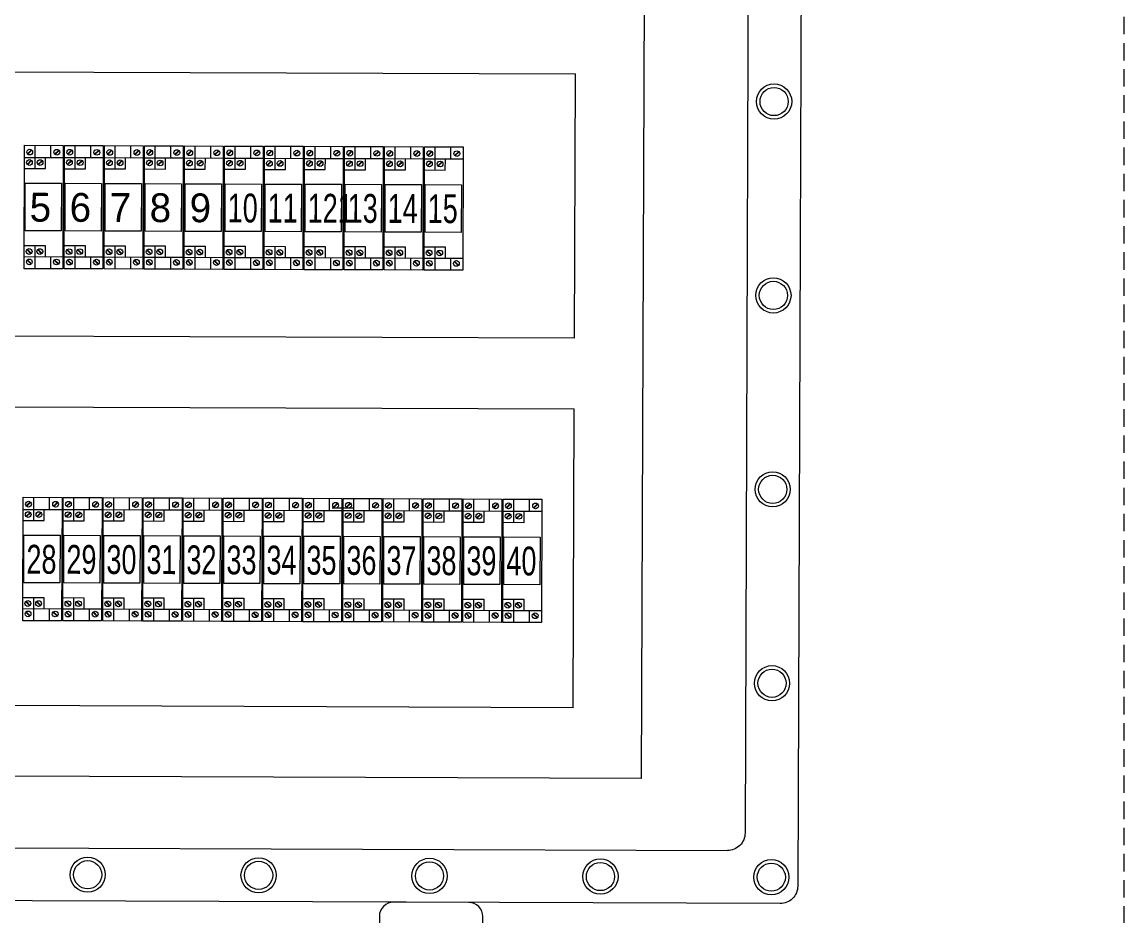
# Model space of a CAD drawing. Header units: millimetres. Extents: x 32721 to 103787, y 57624 to 127312.
# Drawn here: x 43329.8 to 43645.9, y 65128 to 65384.3 of the extents above; entities that cross this region are included whole.
import ezdxf

# ---------------------------------------------------------------- set-up
doc = ezdxf.new("R2010")
doc.units = ezdxf.units.MM
doc.header["$LTSCALE"] = 10
doc.linetypes.add('DASHED', pattern=[0.75, 0.5, -0.25])
doc.layers.add('1轮廓实线层', color=7, linetype='Continuous', lineweight=18)
doc.layers.add('6文字层', color=3, linetype='Continuous', lineweight=18)
doc.styles.add('样式 1', font='SIMYOU.TTF', dxfattribs={"width": 0.75})

msp = doc.modelspace()

# ---------------------------------------------------------------- linework, layer by layer
at = {"layer": '1轮廓实线层'}
for p, q in [((43507.52, 65167.47), (43508.72, 65500.29)), ((42910.13, 65371.55), (43488.54, 65369.46)), ((43488.27, 65293.65), (43488.54, 65369.46)), ((43488.27, 65293.65), (42909.86, 65295.74)), ((42909.78, 65275.52), (43488.19, 65273.44)), ((43487.88, 65187.75), (43488.19, 65273.44)), ((43487.88, 65187.75), (42909.48, 65189.84)), ((43507.52, 65167.47), (42889.69, 65169.7)), ((42864.96, 65149.2), (43532.1, 65146.79))]:
    msp.add_line(p, q, dxfattribs=at)
at = {"layer": '1轮廓实线层', "lineweight": 13}
for p, q in [((43330.37, 65313.62), (43330.5, 65349)), ((43330.5, 65349), (43341.61, 65348.96)), ((43331.36, 65346.51), (43332.53, 65347.67)), ((43331.46, 65346.41), (43332.63, 65347.57)), ((43333.53, 65346.11), (43333.54, 65348.99)), ((43338.04, 65345.51), (43338.05, 65348.97)), ((43339.14, 65346.48), (43340.3, 65347.64)), ((43339.24, 65346.38), (43340.4, 65347.54)), ((43341.61, 65348.96), (43341.49, 65313.58)), ((43341.84, 65313.58), (43341.97, 65348.95)), ((43341.97, 65348.95), (43353.09, 65348.91)), ((43342.84, 65346.47), (43344, 65347.63)), ((43342.94, 65346.37), (43344.1, 65347.53)), ((43345.01, 65346.07), (43345.02, 65348.94)), ((43349.51, 65345.47), (43349.52, 65348.93)), ((43350.61, 65346.44), (43351.77, 65347.6)), ((43350.71, 65346.34), (43351.88, 65347.5)), ((43353.09, 65348.91), (43352.96, 65313.54)), ((43353.31, 65313.53), (43353.44, 65348.91)), ((43353.44, 65348.91), (43364.56, 65348.87)), ((43354.31, 65346.43), (43355.47, 65347.59)), ((43354.41, 65346.33), (43355.58, 65347.49)), ((43356.48, 65346.03), (43356.49, 65348.9)), ((43360.98, 65345.43), (43361, 65348.89)), ((43362.08, 65346.4), (43363.25, 65347.56)), ((43362.18, 65346.3), (43363.35, 65347.46)), ((43364.56, 65348.87), (43364.43, 65313.49)), ((43364.79, 65313.49), (43364.91, 65348.87)), ((43364.91, 65348.87), (43376.03, 65348.83)), ((43365.78, 65346.39), (43366.95, 65347.55)), ((43365.88, 65346.29), (43367.05, 65347.44)), ((43367.95, 65345.99), (43367.96, 65348.86)), ((43372.46, 65345.39), (43372.47, 65348.84)), ((43373.55, 65346.36), (43374.72, 65347.52)), ((43373.66, 65346.26), (43374.82, 65347.42)), ((43376.03, 65348.83), (43375.91, 65313.45)), ((43376.26, 65313.45), (43376.39, 65348.83)), ((43376.39, 65348.83), (43387.51, 65348.79)), ((43377.25, 65346.35), (43378.42, 65347.5)), ((43377.36, 65346.24), (43378.52, 65347.4)), ((43379.43, 65345.95), (43379.44, 65348.82)), ((43383.93, 65345.35), (43383.94, 65348.8)), ((43385.03, 65346.32), (43386.19, 65347.48)), ((43385.13, 65346.22), (43386.3, 65347.37)), ((43387.51, 65348.79), (43387.38, 65313.41)), ((43387.73, 65313.41), (43387.86, 65348.79)), ((43387.86, 65348.79), (43398.98, 65348.75)), ((43388.73, 65346.31), (43389.89, 65347.46)), ((43388.83, 65346.2), (43389.99, 65347.36)), ((43390.9, 65345.9), (43390.91, 65348.78)), ((43395.4, 65345.31), (43395.41, 65348.76)), ((43396.5, 65346.28), (43397.67, 65347.44)), ((43396.6, 65346.18), (43397.77, 65347.33)), ((43398.98, 65348.75), (43398.85, 65313.37)), ((43399.21, 65313.37), (43399.33, 65348.75)), ((43399.33, 65348.75), (43410.45, 65348.71)), ((43400.2, 65346.26), (43401.37, 65347.42)), ((43400.3, 65346.16), (43401.47, 65347.32)), ((43402.37, 65345.86), (43402.38, 65348.74)), ((43406.88, 65345.27), (43406.89, 65348.72)), ((43407.97, 65346.24), (43409.14, 65347.39)), ((43408.08, 65346.13), (43409.24, 65347.29)), ((43410.45, 65348.71), (43410.32, 65313.33)), ((43410.68, 65313.33), (43410.81, 65348.71)), ((43410.81, 65348.71), (43421.93, 65348.67)), ((43411.67, 65346.22), (43412.84, 65347.38)), ((43411.78, 65346.12), (43412.94, 65347.28)), ((43413.85, 65345.82), (43413.86, 65348.7)), ((43418.35, 65345.22), (43418.36, 65348.68)), ((43419.45, 65346.19), (43420.61, 65347.35)), ((43419.55, 65346.09), (43420.71, 65347.25)), ((43421.93, 65348.67), (43421.8, 65313.29)), ((43422.15, 65313.29), (43422.28, 65348.66)), ((43422.28, 65348.66), (43433.4, 65348.62)), ((43423.15, 65346.18), (43424.31, 65347.34)), ((43423.25, 65346.08), (43424.41, 65347.24)), ((43425.32, 65345.78), (43425.33, 65348.65)), ((43429.82, 65345.18), (43429.83, 65348.64)), ((43430.92, 65346.15), (43432.09, 65347.31)), ((43431.02, 65346.05), (43432.19, 65347.21)), ((43433.4, 65348.62), (43433.27, 65313.25)), ((43433.62, 65313.24), (43433.75, 65348.62)), ((43433.75, 65348.62), (43444.87, 65348.58)), ((43434.62, 65346.14), (43435.79, 65347.3)), ((43434.72, 65346.04), (43435.89, 65347.2)), ((43436.79, 65345.74), (43436.8, 65348.61)), ((43441.29, 65345.14), (43441.31, 65348.6)), ((43442.39, 65346.11), (43443.56, 65347.27)), ((43442.49, 65346.01), (43443.66, 65347.17)), ((43444.87, 65348.58), (43444.74, 65313.2)), ((43445.1, 65313.2), (43445.23, 65348.58)), ((43445.23, 65348.58), (43456.34, 65348.54)), ((43446.09, 65346.1), (43447.26, 65347.26)), ((43446.19, 65346), (43447.36, 65347.15)), ((43448.26, 65345.7), (43448.28, 65348.57)), ((43452.77, 65345.1), (43452.78, 65348.55)), ((43453.87, 65346.07), (43455.03, 65347.23)), ((43453.97, 65345.97), (43455.13, 65347.13)), ((43456.34, 65348.54), (43456.22, 65313.16)), ((43330.48, 65345.54), (43341.6, 65345.5)), ((43331.28, 65343.53), (43332.44, 65344.69)), ((43331.38, 65343.43), (43332.54, 65344.59)), ((43333.52, 65342.32), (43333.53, 65346.11)), ((43334.34, 65343.52), (43335.51, 65344.68)), ((43334.44, 65343.42), (43335.61, 65344.57)), ((43336.47, 65342.31), (43336.48, 65345.52)), ((43341.96, 65345.5), (43353.07, 65345.46)), ((43342.75, 65343.49), (43343.92, 65344.65)), ((43342.85, 65343.39), (43344.02, 65344.54)), ((43344.99, 65342.28), (43345.01, 65346.07)), ((43345.81, 65343.48), (43346.98, 65344.64)), ((43345.92, 65343.38), (43347.08, 65344.53)), ((43347.95, 65342.27), (43347.96, 65345.48)), ((43353.43, 65345.46), (43364.55, 65345.42)), ((43354.22, 65343.45), (43355.39, 65344.61)), ((43354.32, 65343.35), (43355.49, 65344.5)), ((43356.47, 65342.24), (43356.48, 65346.03)), ((43357.29, 65343.44), (43358.45, 65344.59)), ((43357.39, 65343.33), (43358.55, 65344.49)), ((43359.42, 65342.23), (43359.43, 65345.44)), ((43364.9, 65345.42), (43376.02, 65345.38)), ((43365.7, 65343.41), (43366.86, 65344.56)), ((43365.8, 65343.3), (43366.96, 65344.46)), ((43367.94, 65342.2), (43367.95, 65345.99)), ((43368.76, 65343.4), (43369.93, 65344.55)), ((43368.86, 65343.29), (43370.03, 65344.45)), ((43370.89, 65342.19), (43370.9, 65345.4)), ((43376.38, 65345.38), (43387.49, 65345.34)), ((43377.17, 65343.36), (43378.33, 65344.52)), ((43377.27, 65343.26), (43378.44, 65344.42)), ((43379.41, 65342.16), (43379.43, 65345.95)), ((43380.23, 65343.35), (43381.4, 65344.51)), ((43380.33, 65343.25), (43381.5, 65344.41)), ((43382.36, 65342.15), (43382.38, 65345.35)), ((43387.85, 65345.33), (43398.97, 65345.29)), ((43388.64, 65343.32), (43389.81, 65344.48)), ((43388.74, 65343.22), (43389.91, 65344.38)), ((43390.89, 65342.12), (43390.9, 65345.9)), ((43391.71, 65343.31), (43392.87, 65344.47)), ((43391.81, 65343.21), (43392.97, 65344.37)), ((43393.84, 65342.11), (43393.85, 65345.31)), ((43399.32, 65345.29), (43410.44, 65345.25)), ((43400.12, 65343.28), (43401.28, 65344.44)), ((43400.22, 65343.18), (43401.38, 65344.34)), ((43402.36, 65342.07), (43402.37, 65345.86)), ((43403.18, 65343.27), (43404.34, 65344.43)), ((43403.28, 65343.17), (43404.45, 65344.33)), ((43405.31, 65342.06), (43405.32, 65345.27)), ((43410.79, 65345.25), (43421.91, 65345.21)), ((43411.59, 65343.24), (43412.75, 65344.4)), ((43411.69, 65343.14), (43412.86, 65344.3)), ((43413.83, 65342.03), (43413.85, 65345.82)), ((43414.65, 65343.23), (43415.82, 65344.39)), ((43414.75, 65343.13), (43415.92, 65344.28)), ((43416.78, 65342.02), (43416.8, 65345.23)), ((43422.27, 65345.21), (43433.39, 65345.17)), ((43423.06, 65343.2), (43424.23, 65344.36)), ((43423.16, 65343.1), (43424.33, 65344.25)), ((43425.31, 65341.99), (43425.32, 65345.78)), ((43426.12, 65343.19), (43427.29, 65344.35)), ((43426.23, 65343.09), (43427.39, 65344.24)), ((43428.26, 65341.98), (43428.27, 65345.19)), ((43433.74, 65345.17), (43444.86, 65345.13)), ((43434.53, 65343.16), (43435.7, 65344.32)), ((43434.64, 65343.06), (43435.8, 65344.21)), ((43436.78, 65341.95), (43436.79, 65345.74)), ((43437.6, 65343.15), (43438.76, 65344.3)), ((43437.7, 65343.04), (43438.87, 65344.2)), ((43439.73, 65341.94), (43439.74, 65345.15)), ((43445.21, 65345.13), (43456.33, 65345.09)), ((43446.01, 65343.12), (43447.17, 65344.27)), ((43446.11, 65343.01), (43447.27, 65344.17)), ((43448.25, 65341.91), (43448.26, 65345.7)), ((43449.07, 65343.11), (43450.24, 65344.26)), ((43449.17, 65343), (43450.34, 65344.16)), ((43451.2, 65341.9), (43451.21, 65345.11)), ((43330.47, 65342.33), (43336.47, 65342.31)), ((43341.94, 65342.29), (43347.95, 65342.27)), ((43353.42, 65342.25), (43359.42, 65342.23)), ((43364.89, 65342.21), (43370.89, 65342.19)), ((43376.36, 65342.17), (43382.36, 65342.15)), ((43387.84, 65342.13), (43393.84, 65342.11)), ((43399.31, 65342.09), (43405.31, 65342.06)), ((43410.78, 65342.04), (43416.78, 65342.02)), ((43422.26, 65342), (43428.26, 65341.98)), ((43433.73, 65341.96), (43439.73, 65341.94)), ((43445.2, 65341.92), (43451.2, 65341.9)), ((43330.39, 65320.28), (43336.39, 65320.26)), ((43331.19, 65319.08), (43332.35, 65317.91)), ((43331.29, 65319.18), (43332.45, 65318.01)), ((43333.44, 65320.27), (43333.43, 65316.48)), ((43334.25, 65319.07), (43335.41, 65317.9)), ((43334.35, 65319.17), (43335.51, 65318)), ((43336.39, 65320.26), (43336.38, 65317.05)), ((43341.86, 65320.24), (43347.87, 65320.22)), ((43342.66, 65319.04), (43343.82, 65317.87)), ((43342.76, 65319.14), (43343.92, 65317.97)), ((43344.91, 65320.23), (43344.9, 65316.44)), ((43345.73, 65319.03), (43346.88, 65317.86)), ((43345.83, 65319.13), (43346.98, 65317.96)), ((43347.87, 65320.22), (43347.85, 65317.01)), ((43353.34, 65320.2), (43359.34, 65320.18)), ((43354.13, 65318.99), (43355.29, 65317.83)), ((43354.24, 65319.1), (43355.39, 65317.93)), ((43356.39, 65320.19), (43356.37, 65316.4)), ((43357.2, 65318.98), (43358.36, 65317.82)), ((43357.3, 65319.09), (43358.46, 65317.92)), ((43359.34, 65320.18), (43359.33, 65316.97)), ((43364.81, 65320.16), (43370.81, 65320.13)), ((43365.61, 65318.95), (43366.77, 65317.79)), ((43365.71, 65319.05), (43366.87, 65317.89)), ((43367.86, 65320.14), (43367.85, 65316.36)), ((43368.67, 65318.94), (43369.83, 65317.78)), ((43368.77, 65319.04), (43369.93, 65317.88)), ((43370.81, 65320.13), (43370.8, 65316.93)), ((43376.28, 65320.11), (43382.28, 65320.09)), ((43377.08, 65318.91), (43378.24, 65317.75)), ((43377.18, 65319.01), (43378.34, 65317.85)), ((43379.33, 65320.1), (43379.32, 65316.32)), ((43380.14, 65318.9), (43381.3, 65317.74)), ((43380.25, 65319), (43381.4, 65317.84)), ((43382.28, 65320.09), (43382.27, 65316.88)), ((43387.76, 65320.07), (43393.76, 65320.05)), ((43388.55, 65318.87), (43389.71, 65317.7)), ((43388.66, 65318.97), (43389.81, 65317.81)), ((43390.81, 65320.06), (43390.79, 65316.27)), ((43391.62, 65318.86), (43392.77, 65317.69)), ((43391.72, 65318.96), (43392.88, 65317.8)), ((43393.76, 65320.05), (43393.75, 65316.84)), ((43399.23, 65320.03), (43405.23, 65320.01)), ((43400.03, 65318.83), (43401.18, 65317.66)), ((43400.13, 65318.93), (43401.29, 65317.76)), ((43402.28, 65320.02), (43402.27, 65316.23)), ((43403.09, 65318.82), (43404.25, 65317.65)), ((43403.19, 65318.92), (43404.35, 65317.75)), ((43405.23, 65320.01), (43405.22, 65316.8)), ((43410.7, 65319.99), (43416.7, 65319.97)), ((43411.5, 65318.79), (43412.66, 65317.62)), ((43411.6, 65318.89), (43412.76, 65317.72)), ((43413.75, 65319.98), (43413.74, 65316.19)), ((43414.56, 65318.78), (43415.72, 65317.61)), ((43414.67, 65318.88), (43415.82, 65317.71)), ((43416.7, 65319.97), (43416.69, 65316.76)), ((43422.18, 65319.95), (43428.18, 65319.93)), ((43422.97, 65318.75), (43424.13, 65317.58)), ((43423.08, 65318.85), (43424.23, 65317.68)), ((43425.23, 65319.94), (43425.21, 65316.15)), ((43426.04, 65318.74), (43427.19, 65317.57)), ((43426.14, 65318.84), (43427.3, 65317.67)), ((43428.18, 65319.93), (43428.17, 65316.72)), ((43433.65, 65319.91), (43439.65, 65319.89)), ((43434.45, 65318.7), (43435.6, 65317.54)), ((43434.55, 65318.81), (43435.71, 65317.64)), ((43436.7, 65319.9), (43436.68, 65316.11)), ((43437.51, 65318.69), (43438.67, 65317.53)), ((43437.61, 65318.8), (43438.77, 65317.63)), ((43439.65, 65319.89), (43439.64, 65316.68)), ((43445.12, 65319.87), (43451.12, 65319.84)), ((43445.92, 65318.66), (43447.08, 65317.5)), ((43446.02, 65318.77), (43447.18, 65317.6)), ((43448.17, 65319.85), (43448.16, 65316.07)), ((43448.98, 65318.65), (43450.14, 65317.49)), ((43449.08, 65318.75), (43450.24, 65317.59)), ((43451.12, 65319.84), (43451.11, 65316.64)), ((43330.38, 65317.07), (43341.5, 65317.03)), ((43331.25, 65316.09), (43332.41, 65314.93)), ((43331.35, 65316.2), (43332.51, 65315.03)), ((43333.43, 65316.48), (43333.42, 65313.61)), ((43337.93, 65317.05), (43337.92, 65313.59)), ((43339.03, 65316.07), (43340.18, 65314.9)), ((43339.13, 65316.17), (43340.29, 65315)), ((43341.85, 65317.03), (43352.97, 65316.99)), ((43342.73, 65316.05), (43343.88, 65314.89)), ((43342.83, 65316.15), (43343.99, 65314.99)), ((43344.9, 65316.44), (43344.89, 65313.57)), ((43349.41, 65317), (43349.4, 65313.55)), ((43350.5, 65316.03), (43351.66, 65314.86)), ((43350.6, 65316.13), (43351.76, 65314.96)), ((43353.33, 65316.99), (43364.45, 65316.95)), ((43354.2, 65316.01), (43355.36, 65314.85)), ((43354.3, 65316.11), (43355.46, 65314.95)), ((43356.37, 65316.4), (43356.36, 65313.52)), ((43360.88, 65316.96), (43360.87, 65313.51)), ((43361.97, 65315.98), (43363.13, 65314.82)), ((43362.07, 65316.09), (43363.23, 65314.92)), ((43364.8, 65316.95), (43375.92, 65316.91)), ((43365.67, 65315.97), (43366.83, 65314.8)), ((43365.77, 65316.07), (43366.93, 65314.91)), ((43367.85, 65316.36), (43367.84, 65313.48)), ((43372.35, 65316.92), (43372.34, 65313.47)), ((43373.45, 65315.94), (43374.6, 65314.78)), ((43373.55, 65316.04), (43374.7, 65314.88)), ((43376.27, 65316.91), (43387.39, 65316.87)), ((43377.14, 65315.93), (43378.3, 65314.76)), ((43377.25, 65316.03), (43378.4, 65314.86)), ((43379.32, 65316.32), (43379.31, 65313.44)), ((43383.83, 65316.88), (43383.81, 65313.42)), ((43384.92, 65315.9), (43386.08, 65314.74)), ((43385.02, 65316), (43386.18, 65314.84)), ((43387.75, 65316.87), (43398.86, 65316.83)), ((43388.62, 65315.89), (43389.78, 65314.72)), ((43388.72, 65315.99), (43389.88, 65314.82)), ((43390.79, 65316.27), (43390.78, 65313.4)), ((43395.3, 65316.84), (43395.29, 65313.38)), ((43396.39, 65315.86), (43397.55, 65314.69)), ((43396.49, 65315.96), (43397.65, 65314.8)), ((43399.22, 65316.82), (43410.34, 65316.78)), ((43400.09, 65315.85), (43401.25, 65314.68)), ((43400.19, 65315.95), (43401.35, 65314.78)), ((43402.27, 65316.23), (43402.26, 65313.36)), ((43406.77, 65316.8), (43406.76, 65313.34)), ((43407.86, 65315.82), (43409.02, 65314.65)), ((43407.97, 65315.92), (43409.12, 65314.75)), ((43410.69, 65316.78), (43421.81, 65316.74)), ((43411.56, 65315.8), (43412.72, 65314.64)), ((43411.67, 65315.91), (43412.82, 65314.74)), ((43413.74, 65316.19), (43413.73, 65313.32)), ((43418.25, 65316.76), (43418.23, 65313.3)), ((43419.34, 65315.78), (43420.49, 65314.61)), ((43419.44, 65315.88), (43420.6, 65314.71)), ((43422.16, 65316.74), (43433.28, 65316.7)), ((43423.04, 65315.76), (43424.19, 65314.6)), ((43423.14, 65315.87), (43424.3, 65314.7)), ((43425.21, 65316.15), (43425.2, 65313.28)), ((43429.72, 65316.71), (43429.71, 65313.26)), ((43430.81, 65315.74), (43431.97, 65314.57)), ((43430.91, 65315.84), (43432.07, 65314.67)), ((43433.64, 65316.7), (43444.76, 65316.66)), ((43434.51, 65315.72), (43435.67, 65314.56)), ((43434.61, 65315.82), (43435.77, 65314.66)), ((43436.68, 65316.11), (43436.67, 65313.23)), ((43441.19, 65316.67), (43441.18, 65313.22)), ((43442.28, 65315.69), (43443.44, 65314.53)), ((43442.39, 65315.8), (43443.54, 65314.63)), ((43445.11, 65316.66), (43456.23, 65316.62)), ((43445.98, 65315.68), (43447.14, 65314.51)), ((43446.09, 65315.78), (43447.24, 65314.62)), ((43448.16, 65316.07), (43448.15, 65313.19)), ((43452.66, 65316.63), (43452.65, 65313.18)), ((43453.76, 65315.65), (43454.91, 65314.49)), ((43453.86, 65315.75), (43455.02, 65314.59)), ((43341.49, 65313.58), (43330.37, 65313.62)), ((43352.96, 65313.54), (43341.84, 65313.58)), ((43364.43, 65313.49), (43353.31, 65313.53)), ((43375.91, 65313.45), (43364.79, 65313.49)), ((43387.38, 65313.41), (43376.26, 65313.45)), ((43398.85, 65313.37), (43387.73, 65313.41)), ((43410.32, 65313.33), (43399.21, 65313.37)), ((43421.8, 65313.29), (43410.68, 65313.33)), ((43433.27, 65313.25), (43422.15, 65313.29)), ((43444.74, 65313.2), (43433.62, 65313.24)), ((43456.22, 65313.16), (43445.1, 65313.2)), ((43330, 65212.69), (43330.13, 65248.07)), ((43330.13, 65248.07), (43341.25, 65248.03)), ((43331, 65245.59), (43332.16, 65246.74)), ((43331.1, 65245.48), (43332.27, 65246.64)), ((43333.17, 65245.19), (43333.18, 65248.06)), ((43337.67, 65244.59), (43337.69, 65248.04)), ((43338.77, 65245.56), (43339.94, 65246.72)), ((43338.87, 65245.46), (43340.04, 65246.61)), ((43341.25, 65248.03), (43341.12, 65212.65)), ((43341.48, 65212.65), (43341.6, 65248.03)), ((43341.6, 65248.03), (43352.72, 65247.99)), ((43342.47, 65245.55), (43343.64, 65246.7)), ((43342.57, 65245.44), (43343.74, 65246.6)), ((43344.64, 65245.14), (43344.65, 65248.02)), ((43349.15, 65244.55), (43349.16, 65248)), ((43350.24, 65245.52), (43351.41, 65246.67)), ((43350.35, 65245.41), (43351.51, 65246.57)), ((43352.72, 65247.99), (43352.6, 65212.61)), ((43352.95, 65212.61), (43353.08, 65247.99)), ((43353.08, 65247.99), (43364.2, 65247.95)), ((43353.94, 65245.5), (43355.11, 65246.66)), ((43354.05, 65245.4), (43355.21, 65246.56)), ((43356.12, 65245.1), (43356.13, 65247.98)), ((43360.62, 65244.51), (43360.63, 65247.96)), ((43361.72, 65245.48), (43362.88, 65246.63)), ((43361.82, 65245.37), (43362.98, 65246.53)), ((43364.2, 65247.95), (43364.07, 65212.57)), ((43364.42, 65212.57), (43364.55, 65247.95)), ((43364.55, 65247.95), (43375.67, 65247.91)), ((43365.42, 65245.46), (43366.58, 65246.62)), ((43365.52, 65245.36), (43366.68, 65246.52)), ((43367.59, 65245.06), (43367.6, 65247.93)), ((43372.09, 65244.46), (43372.1, 65247.92)), ((43373.19, 65245.43), (43374.36, 65246.59)), ((43373.29, 65245.33), (43374.46, 65246.49)), ((43375.67, 65247.91), (43375.54, 65212.53)), ((43375.9, 65212.53), (43376.02, 65247.9)), ((43376.02, 65247.9), (43387.14, 65247.86)), ((43376.89, 65245.42), (43378.06, 65246.58)), ((43376.99, 65245.32), (43378.16, 65246.48)), ((43379.06, 65245.02), (43379.07, 65247.89)), ((43383.57, 65244.42), (43383.58, 65247.88)), ((43384.66, 65245.39), (43385.83, 65246.55)), ((43384.77, 65245.29), (43385.93, 65246.45)), ((43387.14, 65247.86), (43387.01, 65212.49)), ((43387.37, 65212.48), (43387.5, 65247.86)), ((43387.5, 65247.86), (43398.62, 65247.82)), ((43388.36, 65245.38), (43389.53, 65246.54)), ((43388.46, 65245.28), (43389.63, 65246.43)), ((43390.54, 65244.98), (43390.55, 65247.85)), ((43395.04, 65244.38), (43395.05, 65247.84)), ((43396.14, 65245.35), (43397.3, 65246.51)), ((43396.24, 65245.25), (43397.4, 65246.41)), ((43398.62, 65247.82), (43398.49, 65212.44)), ((43398.84, 65212.44), (43398.97, 65247.82)), ((43398.97, 65247.82), (43410.09, 65247.78)), ((43399.84, 65245.34), (43401, 65246.5)), ((43399.94, 65245.24), (43401.1, 65246.39)), ((43402.01, 65244.94), (43402.02, 65247.81)), ((43406.51, 65244.34), (43406.52, 65247.79)), ((43407.61, 65245.31), (43408.78, 65246.47)), ((43407.71, 65245.21), (43408.88, 65246.37)), ((43410.09, 65247.78), (43409.96, 65212.4)), ((43410.31, 65212.4), (43410.44, 65247.78)), ((43410.44, 65247.78), (43421.56, 65247.74)), ((43411.31, 65245.3), (43412.48, 65246.45)), ((43411.41, 65245.19), (43412.58, 65246.35)), ((43413.48, 65244.9), (43413.49, 65247.77)), ((43417.98, 65244.3), (43418, 65247.75)), ((43419.08, 65245.27), (43420.25, 65246.43)), ((43419.18, 65245.17), (43420.35, 65246.32)), ((43421.56, 65247.74), (43421.43, 65212.36)), ((43421.79, 65212.36), (43421.92, 65247.74)), ((43421.92, 65247.74), (43433.03, 65247.7)), ((43422.78, 65245.26), (43423.95, 65246.41)), ((43422.88, 65245.15), (43424.05, 65246.31)), ((43424.95, 65244.85), (43424.96, 65247.73)), ((43429.46, 65244.26), (43429.47, 65247.71)), ((43430.56, 65245.23), (43431.72, 65246.38)), ((43430.66, 65245.13), (43431.82, 65246.28)), ((43433.03, 65247.7), (43432.91, 65212.32)), ((43433.26, 65212.32), (43433.39, 65247.7)), ((43433.39, 65247.7), (43444.51, 65247.66)), ((43434.26, 65245.21), (43435.42, 65246.37)), ((43434.36, 65245.11), (43435.52, 65246.27)), ((43436.43, 65244.81), (43436.44, 65247.69)), ((43440.93, 65244.22), (43440.94, 65247.67)), ((43442.03, 65245.19), (43443.19, 65246.34)), ((43442.13, 65245.08), (43443.3, 65246.24)), ((43444.51, 65247.66), (43444.38, 65212.28)), ((43444.73, 65212.28), (43444.86, 65247.66)), ((43444.86, 65247.66), (43455.98, 65247.62)), ((43445.73, 65245.17), (43446.89, 65246.33)), ((43445.83, 65245.07), (43447, 65246.23)), ((43447.9, 65244.77), (43447.91, 65247.64)), ((43452.4, 65244.17), (43452.42, 65247.63)), ((43453.5, 65245.14), (43454.67, 65246.3)), ((43453.6, 65245.04), (43454.77, 65246.2)), ((43455.98, 65247.62), (43455.85, 65212.24)), ((43456.21, 65212.24), (43456.33, 65247.61)), ((43456.33, 65247.61), (43467.45, 65247.57)), ((43457.2, 65245.13), (43458.37, 65246.29)), ((43457.3, 65245.03), (43458.47, 65246.19)), ((43459.37, 65244.73), (43459.38, 65247.6)), ((43463.88, 65244.13), (43463.89, 65247.59)), ((43464.97, 65245.1), (43466.14, 65246.26)), ((43465.08, 65245), (43466.24, 65246.16)), ((43467.45, 65247.57), (43467.33, 65212.2)), ((43467.68, 65212.19), (43467.81, 65247.57)), ((43467.81, 65247.57), (43478.93, 65247.53)), ((43468.67, 65245.09), (43469.84, 65246.25)), ((43468.78, 65244.99), (43469.94, 65246.14)), ((43470.85, 65244.69), (43470.86, 65247.56)), ((43475.35, 65244.09), (43475.36, 65247.55)), ((43476.45, 65245.06), (43477.61, 65246.22)), ((43476.55, 65244.96), (43477.72, 65246.12)), ((43478.93, 65247.53), (43478.8, 65212.15)), ((43330.12, 65244.62), (43341.24, 65244.58)), ((43330.91, 65242.6), (43332.08, 65243.76)), ((43331.01, 65242.5), (43332.18, 65243.66)), ((43333.16, 65241.4), (43333.17, 65245.19)), ((43333.98, 65242.59), (43335.14, 65243.75)), ((43334.08, 65242.49), (43335.24, 65243.65)), ((43336.11, 65241.39), (43336.12, 65244.59)), ((43341.59, 65244.57), (43352.71, 65244.53)), ((43342.39, 65242.56), (43343.55, 65243.72)), ((43342.49, 65242.46), (43343.65, 65243.62)), ((43344.63, 65241.36), (43344.64, 65245.14)), ((43345.45, 65242.55), (43346.61, 65243.71)), ((43345.55, 65242.45), (43346.72, 65243.61)), ((43347.58, 65241.35), (43347.59, 65244.55)), ((43353.06, 65244.53), (43364.18, 65244.49)), ((43353.86, 65242.52), (43355.02, 65243.68)), ((43353.96, 65242.42), (43355.13, 65243.58)), ((43356.1, 65241.31), (43356.12, 65245.1)), ((43356.92, 65242.51), (43358.09, 65243.67)), ((43357.02, 65242.41), (43358.19, 65243.57)), ((43359.05, 65241.3), (43359.07, 65244.51)), ((43364.54, 65244.49), (43375.66, 65244.45)), ((43365.33, 65242.48), (43366.5, 65243.64)), ((43365.43, 65242.38), (43366.6, 65243.54)), ((43367.58, 65241.27), (43367.59, 65245.06)), ((43368.4, 65242.47), (43369.56, 65243.63)), ((43368.5, 65242.37), (43369.66, 65243.52)), ((43370.53, 65241.26), (43370.54, 65244.47)), ((43376.01, 65244.45), (43387.13, 65244.41)), ((43376.8, 65242.44), (43377.97, 65243.6)), ((43376.91, 65242.34), (43378.07, 65243.49)), ((43379.05, 65241.23), (43379.06, 65245.02)), ((43379.87, 65242.43), (43381.03, 65243.59)), ((43379.97, 65242.33), (43381.14, 65243.48)), ((43382, 65241.22), (43382.01, 65244.43)), ((43387.48, 65244.41), (43398.6, 65244.37)), ((43388.28, 65242.4), (43389.44, 65243.55)), ((43388.38, 65242.3), (43389.55, 65243.45)), ((43390.52, 65241.19), (43390.54, 65244.98)), ((43391.34, 65242.39), (43392.51, 65243.54)), ((43391.44, 65242.28), (43392.61, 65243.44)), ((43393.47, 65241.18), (43393.48, 65244.39)), ((43398.96, 65244.37), (43410.08, 65244.33)), ((43399.75, 65242.36), (43400.92, 65243.51)), ((43399.85, 65242.25), (43401.02, 65243.41)), ((43401.99, 65241.15), (43402.01, 65244.94)), ((43402.81, 65242.34), (43403.98, 65243.5)), ((43402.92, 65242.24), (43404.08, 65243.4)), ((43404.95, 65241.14), (43404.96, 65244.35)), ((43410.43, 65244.33), (43421.55, 65244.29)), ((43411.22, 65242.31), (43412.39, 65243.47)), ((43411.33, 65242.21), (43412.49, 65243.37)), ((43413.47, 65241.11), (43413.48, 65244.9)), ((43414.29, 65242.3), (43415.45, 65243.46)), ((43414.39, 65242.2), (43415.55, 65243.36)), ((43416.42, 65241.1), (43416.43, 65244.3)), ((43423.27, 65244.93), (43418.72, 65244.95)), ((43423.9, 65244.93), (43419.35, 65244.95)), ((43424.93, 65244.93), (43420.38, 65244.94)), ((43421.9, 65244.28), (43433.02, 65244.24)), ((43422.7, 65242.27), (43423.86, 65243.43)), ((43422.8, 65242.17), (43423.96, 65243.33)), ((43424.94, 65241.07), (43424.95, 65244.85)), ((43425.76, 65242.26), (43426.93, 65243.42)), ((43425.86, 65242.16), (43427.03, 65243.32)), ((43427.89, 65241.06), (43427.9, 65244.26)), ((43433.38, 65244.24), (43444.49, 65244.2)), ((43434.17, 65242.23), (43435.34, 65243.39)), ((43434.27, 65242.13), (43435.44, 65243.29)), ((43436.41, 65241.02), (43436.43, 65244.81)), ((43437.23, 65242.22), (43438.4, 65243.38)), ((43437.33, 65242.12), (43438.5, 65243.28)), ((43439.37, 65241.01), (43439.38, 65244.22)), ((43444.85, 65244.2), (43455.97, 65244.16)), ((43445.64, 65242.19), (43446.81, 65243.35)), ((43445.74, 65242.09), (43446.91, 65243.25)), ((43447.89, 65240.98), (43447.9, 65244.77)), ((43448.71, 65242.18), (43449.87, 65243.34)), ((43448.81, 65242.08), (43449.97, 65243.23)), ((43450.84, 65240.97), (43450.85, 65244.18)), ((43456.32, 65244.16), (43467.44, 65244.12)), ((43457.12, 65242.15), (43458.28, 65243.31)), ((43457.22, 65242.05), (43458.38, 65243.2)), ((43459.36, 65240.94), (43459.37, 65244.73)), ((43460.18, 65242.14), (43461.35, 65243.3)), ((43460.28, 65242.04), (43461.45, 65243.19)), ((43462.31, 65240.93), (43462.32, 65244.14)), ((43467.79, 65244.12), (43478.91, 65244.08)), ((43468.59, 65242.11), (43469.75, 65243.26)), ((43468.69, 65242.01), (43469.86, 65243.16)), ((43470.83, 65240.9), (43470.85, 65244.69)), ((43471.65, 65242.1), (43472.82, 65243.25)), ((43471.75, 65241.99), (43472.92, 65243.15)), ((43473.78, 65240.89), (43473.8, 65244.1)), ((43330.11, 65241.41), (43336.11, 65241.39)), ((43341.58, 65241.37), (43347.58, 65241.35)), ((43353.05, 65241.33), (43359.05, 65241.3)), ((43364.53, 65241.28), (43370.53, 65241.26)), ((43376, 65241.24), (43382, 65241.22)), ((43387.47, 65241.2), (43393.47, 65241.18)), ((43398.95, 65241.16), (43404.95, 65241.14)), ((43410.42, 65241.12), (43416.42, 65241.1)), ((43421.89, 65241.08), (43427.89, 65241.06)), ((43433.36, 65241.04), (43439.37, 65241.01)), ((43444.84, 65240.99), (43450.84, 65240.97)), ((43456.31, 65240.95), (43462.31, 65240.93)), ((43467.78, 65240.91), (43473.78, 65240.89)), ((43330.03, 65219.35), (43336.03, 65219.33)), ((43330.82, 65218.15), (43331.98, 65216.99)), ((43330.93, 65218.25), (43332.08, 65217.09)), ((43333.08, 65219.34), (43333.06, 65215.55)), ((43333.89, 65218.14), (43335.05, 65216.97)), ((43333.99, 65218.24), (43335.15, 65217.08)), ((43336.03, 65219.33), (43336.02, 65216.12)), ((43341.5, 65219.31), (43347.5, 65219.29)), ((43342.3, 65218.11), (43343.45, 65216.94)), ((43342.4, 65218.21), (43343.56, 65217.05)), ((43344.55, 65219.3), (43344.54, 65215.51)), ((43345.36, 65218.1), (43346.52, 65216.93)), ((43345.46, 65218.2), (43346.62, 65217.03)), ((43347.5, 65219.29), (43347.49, 65216.08)), ((43352.97, 65219.27), (43358.97, 65219.25)), ((43353.77, 65218.07), (43354.93, 65216.9)), ((43353.87, 65218.17), (43355.03, 65217)), ((43356.02, 65219.26), (43356.01, 65215.47)), ((43356.83, 65218.06), (43357.99, 65216.89)), ((43356.94, 65218.16), (43358.09, 65216.99)), ((43358.97, 65219.25), (43358.96, 65216.04)), ((43364.45, 65219.23), (43370.45, 65219.21)), ((43365.24, 65218.03), (43366.4, 65216.86)), ((43365.35, 65218.13), (43366.5, 65216.96)), ((43367.5, 65219.22), (43367.48, 65215.43)), ((43368.31, 65218.02), (43369.46, 65216.85)), ((43368.41, 65218.12), (43369.57, 65216.95)), ((43370.45, 65219.21), (43370.44, 65216)), ((43375.92, 65219.19), (43381.92, 65219.17)), ((43376.72, 65217.99), (43377.87, 65216.82)), ((43376.82, 65218.09), (43377.98, 65216.92)), ((43378.97, 65219.18), (43378.96, 65215.39)), ((43379.78, 65217.97), (43380.94, 65216.81)), ((43379.88, 65218.08), (43381.04, 65216.91)), ((43381.92, 65219.17), (43381.91, 65215.96)), ((43387.39, 65219.15), (43393.39, 65219.12)), ((43388.19, 65217.94), (43389.35, 65216.78)), ((43388.29, 65218.05), (43389.45, 65216.88)), ((43390.44, 65219.14), (43390.43, 65215.35)), ((43391.25, 65217.93), (43392.41, 65216.77)), ((43391.36, 65218.03), (43392.51, 65216.87)), ((43393.39, 65219.12), (43393.38, 65215.92)), ((43398.87, 65219.1), (43404.87, 65219.08)), ((43399.66, 65217.9), (43400.82, 65216.74)), ((43399.76, 65218), (43400.92, 65216.84)), ((43401.92, 65219.09), (43401.9, 65215.31)), ((43402.73, 65217.89), (43403.88, 65216.73)), ((43402.83, 65217.99), (43403.99, 65216.83)), ((43404.87, 65219.08), (43404.85, 65215.88)), ((43410.34, 65219.06), (43416.34, 65219.04)), ((43411.14, 65217.86), (43412.29, 65216.7)), ((43411.24, 65217.96), (43412.4, 65216.8)), ((43413.39, 65219.05), (43413.37, 65215.26)), ((43414.2, 65217.85), (43415.36, 65216.68)), ((43414.3, 65217.95), (43415.46, 65216.79)), ((43416.34, 65219.04), (43416.33, 65215.83)), ((43421.81, 65219.02), (43427.81, 65219)), ((43422.61, 65217.82), (43423.77, 65216.65)), ((43422.71, 65217.92), (43423.87, 65216.76)), ((43424.86, 65219.01), (43424.85, 65215.22)), ((43425.67, 65217.81), (43426.83, 65216.64)), ((43425.77, 65217.91), (43426.93, 65216.74)), ((43427.81, 65219), (43427.8, 65215.79)), ((43433.28, 65218.98), (43439.29, 65218.96)), ((43434.08, 65217.78), (43435.24, 65216.61)), ((43434.18, 65217.88), (43435.34, 65216.71)), ((43436.33, 65218.97), (43436.32, 65215.18)), ((43437.15, 65217.77), (43438.3, 65216.6)), ((43437.25, 65217.87), (43438.4, 65216.7)), ((43439.29, 65218.96), (43439.27, 65215.75)), ((43444.76, 65218.94), (43450.76, 65218.92)), ((43445.55, 65217.74), (43446.71, 65216.57)), ((43445.66, 65217.84), (43446.81, 65216.67)), ((43447.81, 65218.93), (43447.79, 65215.14)), ((43448.62, 65217.73), (43449.78, 65216.56)), ((43448.72, 65217.83), (43449.88, 65216.66)), ((43450.76, 65218.92), (43450.75, 65215.71)), ((43456.23, 65218.9), (43462.23, 65218.88)), ((43457.03, 65217.7), (43458.19, 65216.53)), ((43457.13, 65217.8), (43458.29, 65216.63)), ((43459.28, 65218.89), (43459.27, 65215.1)), ((43460.09, 65217.68), (43461.25, 65216.52)), ((43460.19, 65217.79), (43461.35, 65216.62)), ((43462.23, 65218.88), (43462.22, 65215.67)), ((43467.7, 65218.86), (43473.7, 65218.83)), ((43468.5, 65217.65), (43469.66, 65216.49)), ((43468.6, 65217.76), (43469.76, 65216.59)), ((43470.75, 65218.85), (43470.74, 65215.06)), ((43471.56, 65217.64), (43472.72, 65216.48)), ((43471.67, 65217.74), (43472.82, 65216.58)), ((43473.7, 65218.83), (43473.69, 65215.63)), ((43330.02, 65216.15), (43341.13, 65216.11)), ((43330.89, 65215.17), (43332.05, 65214)), ((43330.99, 65215.27), (43332.15, 65214.1)), ((43333.06, 65215.55), (43333.05, 65212.68)), ((43337.57, 65216.12), (43337.56, 65212.66)), ((43338.66, 65215.14), (43339.82, 65213.97)), ((43338.76, 65215.24), (43339.92, 65214.08)), ((43341.49, 65216.1), (43352.61, 65216.06)), ((43342.36, 65215.13), (43343.52, 65213.96)), ((43342.46, 65215.23), (43343.62, 65214.06)), ((43344.54, 65215.51), (43344.53, 65212.64)), ((43349.04, 65216.08), (43349.03, 65212.62)), ((43350.13, 65215.1), (43351.29, 65213.93)), ((43350.24, 65215.2), (43351.39, 65214.03)), ((43352.96, 65216.06), (43364.08, 65216.02)), ((43353.83, 65215.09), (43354.99, 65213.92)), ((43353.94, 65215.19), (43355.09, 65214.02)), ((43356.01, 65215.47), (43356, 65212.6)), ((43360.52, 65216.04), (43360.5, 65212.58)), ((43361.61, 65215.06), (43362.77, 65213.89)), ((43361.71, 65215.16), (43362.87, 65213.99)), ((43364.43, 65216.02), (43375.55, 65215.98)), ((43365.31, 65215.04), (43366.46, 65213.88)), ((43365.41, 65215.15), (43366.57, 65213.98)), ((43367.48, 65215.43), (43367.47, 65212.56)), ((43371.99, 65215.99), (43371.98, 65212.54)), ((43373.08, 65215.02), (43374.24, 65213.85)), ((43373.18, 65215.12), (43374.34, 65213.95)), ((43375.91, 65215.98), (43387.03, 65215.94)), ((43376.78, 65215), (43377.94, 65213.84)), ((43376.88, 65215.1), (43378.04, 65213.94)), ((43378.96, 65215.39), (43378.94, 65212.51)), ((43383.46, 65215.95), (43383.45, 65212.5)), ((43384.55, 65214.97), (43385.71, 65213.81)), ((43384.66, 65215.08), (43385.81, 65213.91)), ((43387.38, 65215.94), (43398.5, 65215.9)), ((43388.25, 65214.96), (43389.41, 65213.8)), ((43388.36, 65215.06), (43389.51, 65213.9)), ((43390.43, 65215.35), (43390.42, 65212.47)), ((43394.94, 65215.91), (43394.92, 65212.46)), ((43396.03, 65214.93), (43397.18, 65213.77)), ((43396.13, 65215.04), (43397.29, 65213.87)), ((43398.85, 65215.9), (43409.97, 65215.86)), ((43399.73, 65214.92), (43400.88, 65213.75)), ((43399.83, 65215.02), (43400.99, 65213.86)), ((43401.9, 65215.31), (43401.89, 65212.43)), ((43406.41, 65215.87), (43406.4, 65212.42)), ((43407.5, 65214.89), (43408.66, 65213.73)), ((43407.6, 65214.99), (43408.76, 65213.83)), ((43410.33, 65215.86), (43421.45, 65215.82)), ((43411.2, 65214.88), (43412.36, 65213.71)), ((43411.3, 65214.98), (43412.46, 65213.81)), ((43413.37, 65215.26), (43413.36, 65212.39)), ((43417.88, 65215.83), (43417.87, 65212.37)), ((43418.97, 65214.85), (43420.13, 65213.68)), ((43419.08, 65214.95), (43420.23, 65213.79)), ((43421.8, 65215.81), (43432.92, 65215.77)), ((43422.67, 65214.84), (43423.83, 65213.67)), ((43422.77, 65214.94), (43423.93, 65213.77)), ((43424.85, 65215.22), (43424.84, 65212.35)), ((43429.35, 65215.79), (43429.34, 65212.33)), ((43430.45, 65214.81), (43431.6, 65213.64)), ((43430.55, 65214.91), (43431.71, 65213.75)), ((43433.27, 65215.77), (43444.39, 65215.73)), ((43434.15, 65214.8), (43435.3, 65213.63)), ((43434.25, 65214.9), (43435.41, 65213.73)), ((43436.32, 65215.18), (43436.31, 65212.31)), ((43440.83, 65215.75), (43440.82, 65212.29)), ((43441.92, 65214.77), (43443.08, 65213.6)), ((43442.02, 65214.87), (43443.18, 65213.7)), ((43444.75, 65215.73), (43455.87, 65215.69)), ((43445.62, 65214.75), (43446.78, 65213.59)), ((43445.72, 65214.86), (43446.88, 65213.69)), ((43447.79, 65215.14), (43447.78, 65212.27)), ((43452.3, 65215.7), (43452.29, 65212.25)), ((43453.39, 65214.73), (43454.55, 65213.56)), ((43453.49, 65214.83), (43454.65, 65213.66)), ((43456.22, 65215.69), (43467.34, 65215.65)), ((43457.09, 65214.71), (43458.25, 65213.55)), ((43457.19, 65214.81), (43458.35, 65213.65)), ((43459.27, 65215.1), (43459.26, 65212.22)), ((43463.77, 65215.66), (43463.76, 65212.21)), ((43464.87, 65214.69), (43466.02, 65213.52)), ((43464.97, 65214.79), (43466.12, 65213.62)), ((43467.69, 65215.65), (43478.81, 65215.61)), ((43468.56, 65214.67), (43469.72, 65213.51)), ((43468.67, 65214.77), (43469.82, 65213.61)), ((43470.74, 65215.06), (43470.73, 65212.18)), ((43475.25, 65215.62), (43475.23, 65212.17)), ((43476.34, 65214.64), (43477.5, 65213.48)), ((43476.44, 65214.75), (43477.6, 65213.58)), ((43341.12, 65212.65), (43330, 65212.69)), ((43352.6, 65212.61), (43341.48, 65212.65)), ((43364.07, 65212.57), (43352.95, 65212.61)), ((43375.54, 65212.53), (43364.42, 65212.57)), ((43387.01, 65212.49), (43375.9, 65212.53)), ((43398.49, 65212.44), (43387.37, 65212.48)), ((43409.96, 65212.4), (43398.84, 65212.44)), ((43421.43, 65212.36), (43410.31, 65212.4)), ((43432.91, 65212.32), (43421.79, 65212.36)), ((43444.38, 65212.28), (43433.26, 65212.32)), ((43455.85, 65212.24), (43444.73, 65212.28)), ((43467.33, 65212.2), (43456.21, 65212.24)), ((43478.8, 65212.15), (43467.68, 65212.19))]:
    msp.add_line(p, q, dxfattribs=at)
at = {"layer": '1轮廓实线层', "linetype": 'DASHED'}
msp.add_lwpolyline([(42709.92, 65663.32), (43645.86, 65663.32), (43645.86, 64797.17), (42709.92, 64797.17)], close=True, dxfattribs=at)
at = {"layer": '1轮廓实线层'}
for points in [[(43547.21, 65131.57), (42849.75, 65134.09, -0.414214), (42844.71, 65139.16), (42846.13, 65533.38, -0.414214), (42851.21, 65538.42)], [(43548.67, 65535.9, -0.414214), (43553.71, 65530.83), (43552.28, 65136.61, -0.414214), (43547.21, 65131.57)], [(43533.45, 65520.79, -0.414214), (43538.49, 65515.72), (43537.17, 65151.83, -0.414214), (43532.1, 65146.79)], [(43461.95, 65124.4), (43461.96, 65127.84, 0.414214), (43457.93, 65131.9), (43436.34, 65131.97, 0.414214), (43432.28, 65127.94), (43432.26, 65124.2)]]:
    msp.add_lwpolyline(points, format="xyb", dxfattribs=at)
at = {"layer": '1轮廓实线层', "lineweight": 13}
for points in [[(43330.7, 65338.14), (43341.07, 65338.1), (43341.02, 65324.44), (43330.65, 65324.48)], [(43342.17, 65338.09), (43352.54, 65338.06), (43352.49, 65324.4), (43342.13, 65324.43)], [(43353.65, 65338.05), (43364.01, 65338.02), (43363.97, 65324.36), (43353.6, 65324.39)], [(43365.12, 65338.01), (43375.49, 65337.97), (43375.44, 65324.31), (43365.07, 65324.35)], [(43376.59, 65337.97), (43386.96, 65337.93), (43386.91, 65324.27), (43376.54, 65324.31)], [(43388.07, 65337.93), (43398.43, 65337.89), (43398.38, 65324.23), (43388.02, 65324.27)], [(43399.54, 65337.89), (43409.91, 65337.85), (43409.86, 65324.19), (43399.49, 65324.23)], [(43411.01, 65337.85), (43421.38, 65337.81), (43421.33, 65324.15), (43410.96, 65324.19)], [(43422.49, 65337.8), (43432.85, 65337.77), (43432.8, 65324.11), (43422.44, 65324.14)], [(43433.96, 65337.76), (43444.33, 65337.73), (43444.28, 65324.07), (43433.91, 65324.1)], [(43445.43, 65337.72), (43455.8, 65337.68), (43455.75, 65324.02), (43445.38, 65324.06)], [(43330.34, 65237.21), (43340.7, 65237.17), (43340.65, 65223.51), (43330.29, 65223.55)], [(43341.81, 65237.17), (43352.18, 65237.13), (43352.13, 65223.47), (43341.76, 65223.51)], [(43353.28, 65237.13), (43363.65, 65237.09), (43363.6, 65223.43), (43353.23, 65223.47)], [(43364.76, 65237.09), (43375.12, 65237.05), (43375.07, 65223.39), (43364.71, 65223.43)], [(43376.23, 65237.04), (43386.6, 65237.01), (43386.55, 65223.35), (43376.18, 65223.38)], [(43387.7, 65237), (43398.07, 65236.97), (43398.02, 65223.31), (43387.65, 65223.34)], [(43399.18, 65236.96), (43409.54, 65236.92), (43409.49, 65223.26), (43399.13, 65223.3)], [(43410.65, 65236.92), (43421.02, 65236.88), (43420.97, 65223.22), (43410.6, 65223.26)], [(43422.12, 65236.88), (43432.49, 65236.84), (43432.44, 65223.18), (43422.07, 65223.22)], [(43433.59, 65236.84), (43443.96, 65236.8), (43443.91, 65223.14), (43433.55, 65223.18)], [(43445.07, 65236.8), (43455.43, 65236.76), (43455.39, 65223.1), (43445.02, 65223.14)], [(43456.54, 65236.75), (43466.91, 65236.72), (43466.86, 65223.06), (43456.49, 65223.09)], [(43468.01, 65236.71), (43478.38, 65236.68), (43478.33, 65223.02), (43467.96, 65223.05)]]:
    msp.add_lwpolyline(points, close=True, dxfattribs=at)
at = {"layer": '1轮廓实线层'}
for centre, radius in [((43545.51, 65361.54), 5.05), ((43545.51, 65361.54), 4.04), ((43545.31, 65305.95), 5.05), ((43545.31, 65305.95), 4.04), ((43545.11, 65250.35), 5.05), ((43545.11, 65250.35), 4.04), ((43544.91, 65194.76), 5.05), ((43544.91, 65194.76), 4.04), ((43348.61, 65139.87), 5.05), ((43397.64, 65139.69), 5.05), ((43446.66, 65139.52), 5.05), ((43495.69, 65139.34), 5.05), ((43348.61, 65139.87), 4.04), ((43397.64, 65139.69), 4.04), ((43446.66, 65139.52), 4.04), ((43495.69, 65139.34), 4.04), ((43544.71, 65139.16), 5.05), ((43544.71, 65139.16), 4.04)]:
    msp.add_circle(centre, radius, dxfattribs=at)
at = {"layer": '1轮廓实线层', "lineweight": 13}
for centre in [(43332, 65347.04), (43339.77, 65347.01), (43343.47, 65347), (43351.24, 65346.97), (43354.94, 65346.96), (43362.72, 65346.93), (43366.41, 65346.92), (43374.19, 65346.89), (43377.89, 65346.87), (43385.66, 65346.85), (43389.36, 65346.83), (43397.13, 65346.81), (43400.83, 65346.79), (43408.61, 65346.76), (43412.31, 65346.75), (43420.08, 65346.72), (43423.78, 65346.71), (43431.55, 65346.68), (43435.25, 65346.67), (43443.03, 65346.64), (43446.73, 65346.63), (43454.5, 65346.6), (43331.91, 65344.06), (43334.97, 65344.05), (43343.38, 65344.02), (43346.45, 65344.01), (43354.86, 65343.98), (43357.92, 65343.96), (43366.33, 65343.93), (43369.39, 65343.92), (43377.8, 65343.89), (43380.87, 65343.88), (43389.28, 65343.85), (43392.34, 65343.84), (43400.75, 65343.81), (43403.81, 65343.8), (43412.22, 65343.77), (43415.29, 65343.76), (43423.69, 65343.73), (43426.76, 65343.72), (43435.17, 65343.69), (43438.23, 65343.67), (43446.64, 65343.64), (43449.7, 65343.63), (43331.82, 65318.55), (43334.88, 65318.53), (43343.29, 65318.5), (43346.35, 65318.49), (43354.76, 65318.46), (43357.83, 65318.45), (43366.24, 65318.42), (43369.3, 65318.41), (43377.71, 65318.38), (43380.77, 65318.37), (43389.18, 65318.34), (43392.25, 65318.33), (43400.66, 65318.3), (43403.72, 65318.29), (43412.13, 65318.26), (43415.19, 65318.24), (43423.6, 65318.21), (43426.67, 65318.2), (43435.08, 65318.17), (43438.14, 65318.16), (43446.55, 65318.13), (43449.61, 65318.12), (43331.88, 65315.56), (43339.66, 65315.53), (43343.36, 65315.52), (43351.13, 65315.49), (43354.83, 65315.48), (43362.6, 65315.45), (43366.3, 65315.44), (43374.07, 65315.41), (43377.77, 65315.4), (43385.55, 65315.37), (43389.25, 65315.36), (43397.02, 65315.33), (43400.72, 65315.31), (43408.49, 65315.29), (43412.19, 65315.27), (43419.97, 65315.24), (43423.67, 65315.23), (43431.44, 65315.2), (43435.14, 65315.19), (43442.91, 65315.16), (43446.61, 65315.15), (43454.39, 65315.12), (43331.63, 65246.11), (43339.4, 65246.09), (43343.1, 65246.07), (43350.88, 65246.04), (43354.58, 65246.03), (43362.35, 65246), (43366.05, 65245.99), (43373.82, 65245.96), (43377.52, 65245.95), (43385.3, 65245.92), (43389, 65245.91), (43396.77, 65245.88), (43400.47, 65245.87), (43408.24, 65245.84), (43411.94, 65245.82), (43419.72, 65245.8), (43423.42, 65245.78), (43431.19, 65245.76), (43434.89, 65245.74), (43442.66, 65245.71), (43446.36, 65245.7), (43454.14, 65245.67), (43457.83, 65245.66), (43465.61, 65245.63), (43469.31, 65245.62), (43477.08, 65245.59), (43331.55, 65243.13), (43334.61, 65243.12), (43343.02, 65243.09), (43346.08, 65243.08), (43354.49, 65243.05), (43357.56, 65243.04), (43365.97, 65243.01), (43369.03, 65243), (43377.44, 65242.97), (43380.5, 65242.96), (43388.91, 65242.93), (43391.97, 65242.91), (43400.38, 65242.88), (43403.45, 65242.87), (43411.86, 65242.84), (43414.92, 65242.83), (43423.33, 65242.8), (43426.39, 65242.79), (43434.8, 65242.76), (43437.87, 65242.75), (43446.28, 65242.72), (43449.34, 65242.71), (43457.75, 65242.68), (43460.81, 65242.67), (43469.22, 65242.64), (43472.29, 65242.62), (43331.45, 65217.62), (43334.52, 65217.61), (43342.93, 65217.58), (43345.99, 65217.57), (43354.4, 65217.54), (43357.46, 65217.53), (43365.87, 65217.49), (43368.94, 65217.48), (43377.35, 65217.45), (43380.41, 65217.44), (43388.82, 65217.41), (43391.88, 65217.4), (43400.29, 65217.37), (43403.36, 65217.36), (43411.77, 65217.33), (43414.83, 65217.32), (43423.24, 65217.29), (43426.3, 65217.28), (43434.71, 65217.25), (43437.77, 65217.24), (43446.18, 65217.21), (43449.25, 65217.19), (43457.66, 65217.16), (43460.72, 65217.15), (43469.13, 65217.12), (43472.19, 65217.11), (43331.52, 65214.64), (43339.29, 65214.61), (43342.99, 65214.59), (43350.76, 65214.57), (43354.46, 65214.55), (43362.24, 65214.53), (43365.94, 65214.51), (43373.71, 65214.48), (43377.41, 65214.47), (43385.18, 65214.44), (43388.88, 65214.43), (43396.66, 65214.4), (43400.36, 65214.39), (43408.13, 65214.36), (43411.83, 65214.35), (43419.6, 65214.32), (43423.3, 65214.31), (43431.08, 65214.28), (43434.78, 65214.26), (43442.55, 65214.24), (43446.25, 65214.22), (43454.02, 65214.19), (43457.72, 65214.18), (43465.49, 65214.15), (43469.19, 65214.14), (43476.97, 65214.11)]:
    msp.add_circle(centre, 0.821, dxfattribs=at)

# ---------------------------------------------------------------- texts
at = {"layer": '6文字层', "style": '样式 1'}
for s, p in [('5', (43331.96, 65327.11)), ('6', (43343.43, 65327.07)), ('7', (43354.91, 65327.03)), ('8', (43366.38, 65326.98)), ('9', (43377.85, 65326.94))]:
    msp.add_text(s, height=8.27, rotation=359.7932, dxfattribs=at).set_placement(p)
at = {"layer": '6文字层', "style": '样式 1', "width": 0.7}
for s, p in [('10', (43388.77, 65326.9)), ('11', (43400.24, 65326.86)), ('121', (43411.72, 65326.82)), ('13', (43423.19, 65326.78)), ('14', (43434.66, 65326.74)), ('15', (43446.14, 65326.7)), ('28', (43331.04, 65226.18)), ('29', (43342.51, 65226.14)), ('30', (43353.98, 65226.1)), ('31', (43365.46, 65226.06)), ('32', (43376.93, 65226.02)), ('33', (43388.4, 65225.98)), ('34', (43399.88, 65225.94)), ('35', (43411.35, 65225.9)), ('36', (43422.82, 65225.85)), ('37', (43434.3, 65225.81)), ('38', (43445.77, 65225.77)), ('39', (43457.24, 65225.73)), ('40', (43468.71, 65225.69))]:
    msp.add_text(s, height=8.269, rotation=359.7932, dxfattribs=at).set_placement(p)

doc.saveas('drawing.dxf')
